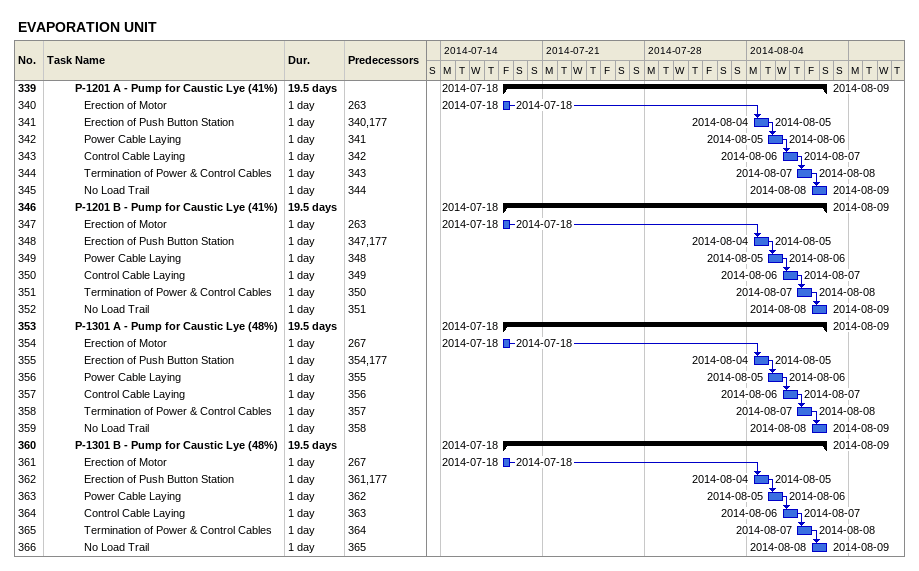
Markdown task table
EVAPORATION UNIT

| ID | Level | Task | Duration | Start | Finish | Predecessors |
|---|---|---|---|---|---|---|
| 339 | 4 | **P-1201 A - Pump for Caustic Lye (41%)** | 19.5d | 2014-07-18 | 2014-08-09 |  |
| 340 | 5 | Erection of Motor | 1d | 2014-07-18 | 2014-07-18 | 263 |
| 341 | 5 | Erection of Push Button Station | 1d | 2014-08-04 | 2014-08-05 | 340, 177 |
| 342 | 5 | Power Cable Laying | 1d | 2014-08-05 | 2014-08-06 | 341 |
| 343 | 5 | Control Cable Laying | 1d | 2014-08-06 | 2014-08-07 | 342 |
| 344 | 5 | Termination of Power & Control Cables | 1d | 2014-08-07 | 2014-08-08 | 343 |
| 345 | 5 | No Load Trail | 1d | 2014-08-08 | 2014-08-09 | 344 |
| 346 | 4 | **P-1201 B - Pump for Caustic Lye (41%)** | 19.5d | 2014-07-18 | 2014-08-09 |  |
| 347 | 5 | Erection of Motor | 1d | 2014-07-18 | 2014-07-18 | 263 |
| 348 | 5 | Erection of Push Button Station | 1d | 2014-08-04 | 2014-08-05 | 347, 177 |
| 349 | 5 | Power Cable Laying | 1d | 2014-08-05 | 2014-08-06 | 348 |
| 350 | 5 | Control Cable Laying | 1d | 2014-08-06 | 2014-08-07 | 349 |
| 351 | 5 | Termination of Power & Control Cables | 1d | 2014-08-07 | 2014-08-08 | 350 |
| 352 | 5 | No Load Trail | 1d | 2014-08-08 | 2014-08-09 | 351 |
| 353 | 4 | **P-1301 A - Pump for Caustic Lye (48%)** | 19.5d | 2014-07-18 | 2014-08-09 |  |
| 354 | 5 | Erection of Motor | 1d | 2014-07-18 | 2014-07-18 | 267 |
| 355 | 5 | Erection of Push Button Station | 1d | 2014-08-04 | 2014-08-05 | 354, 177 |
| 356 | 5 | Power Cable Laying | 1d | 2014-08-05 | 2014-08-06 | 355 |
| 357 | 5 | Control Cable Laying | 1d | 2014-08-06 | 2014-08-07 | 356 |
| 358 | 5 | Termination of Power & Control Cables | 1d | 2014-08-07 | 2014-08-08 | 357 |
| 359 | 5 | No Load Trail | 1d | 2014-08-08 | 2014-08-09 | 358 |
| 360 | 4 | **P-1301 B - Pump for Caustic Lye (48%)** | 19.5d | 2014-07-18 | 2014-08-09 |  |
| 361 | 5 | Erection of Motor | 1d | 2014-07-18 | 2014-07-18 | 267 |
| 362 | 5 | Erection of Push Button Station | 1d | 2014-08-04 | 2014-08-05 | 361, 177 |
| 363 | 5 | Power Cable Laying | 1d | 2014-08-05 | 2014-08-06 | 362 |
| 364 | 5 | Control Cable Laying | 1d | 2014-08-06 | 2014-08-07 | 363 |
| 365 | 5 | Termination of Power & Control Cables | 1d | 2014-08-07 | 2014-08-08 | 364 |
| 366 | 5 | No Load Trail | 1d | 2014-08-08 | 2014-08-09 | 365 |
